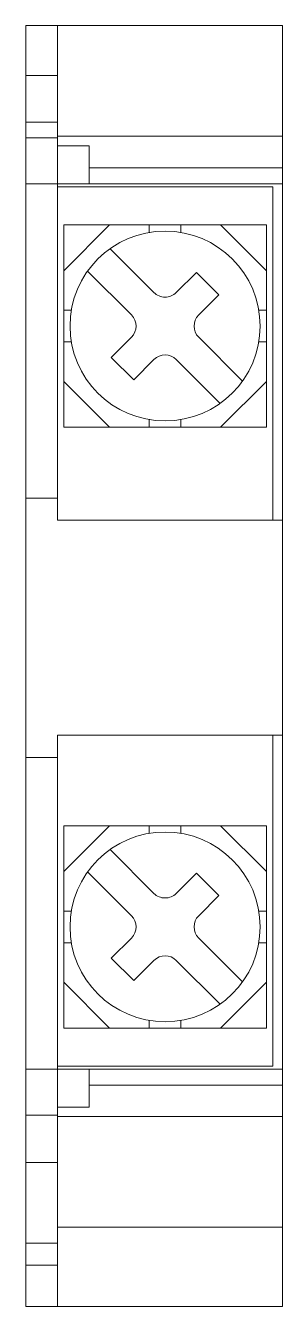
# Model space of a CAD drawing. Header units: inches. Extents: x 0 to 8.1, y 0 to 40.5.
import ezdxf

# ---------------------------------------------------------------- set-up
doc = ezdxf.new("R2010")
doc.units = ezdxf.units.IN
doc.layers.add('hw_VTP', color=7, linetype='Continuous', lineweight=13)

# ---------------------------------------------------------------- blocks, each defined once
blk = doc.blocks.new('CD_1P-15A')
at = {"layer": 'hw_VTP'}
for p, q in [((0, -20.25), (0, 20.25)), ((0, 20.25), (8.1, 20.25)), ((1, 4.61), (1, 20.25)), ((8.1, 20.25), (1, 20.25)), ((8.1, -20.25), (8.1, 20.25)), ((1, 18.673), (0, 18.673)), ((1, 17.194), (0, 17.194)), ((1, 16.701), (0, 16.701)), ((8.1, 16.75), (1, 16.75)), ((2, 16.45), (1, 16.45)), ((2, 16.45), (2, 15.25)), ((8.1, 15.75), (2, 15.75)), ((2, 15.25), (0, 15.25)), ((2, 15.25), (8.1, 15.25)), ((1.2, 7.55), (1.2, 13.95)), ((1.2, 13.95), (7.6, 13.95)), ((1.2, 12.5), (2.65, 13.95)), ((3.9, 13.708), (3.9, 13.95)), ((4.9, 13.95), (4.9, 13.708)), ((6.15, 13.95), (7.6, 12.5)), ((7.6, 7.55), (7.6, 13.95)), ((4.046, 11.811), (2.662, 13.195)), ((3.339, 11.104), (1.955, 12.488)), ((4.754, 11.811), (5.39, 12.447)), ((6.097, 11.74), (5.39, 12.447)), ((5.461, 11.104), (6.097, 11.74)), ((1.2, 11.25), (1.442, 11.25)), ((7.358, 11.25), (7.6, 11.25)), ((1.442, 10.25), (1.2, 10.25)), ((2.703, 9.76), (3.339, 10.396)), ((6.845, 9.012), (5.461, 10.396)), ((7.6, 10.25), (7.358, 10.25)), ((3.41, 9.053), (2.703, 9.76)), ((3.41, 9.053), (4.046, 9.689)), ((6.138, 8.305), (4.754, 9.689)), ((2.65, 7.55), (1.2, 9)), ((7.6, 9), (6.15, 7.55)), ((3.9, 7.55), (3.9, 7.792)), ((4.9, 7.792), (4.9, 7.55)), ((1.2, 7.55), (7.6, 7.55)), ((1, 5.31), (0, 5.31)), ((8.1, 4.61), (1, 4.61)), ((1, -20.25), (1, -2.19)), ((8.1, -2.19), (1, -2.19)), ((1, -2.89), (0, -2.89)), ((1.2, -11.45), (1.2, -5.05)), ((1.2, -5.05), (7.6, -5.05)), ((1.2, -6.5), (2.65, -5.05)), ((3.9, -5.292), (3.9, -5.05)), ((4.9, -5.05), (4.9, -5.292)), ((6.15, -5.05), (7.6, -6.5)), ((7.6, -11.45), (7.6, -5.05)), ((4.046, -7.189), (2.662, -5.805)), ((3.339, -7.896), (1.955, -6.512)), ((4.754, -7.189), (5.39, -6.553)), ((6.097, -7.26), (5.39, -6.553)), ((5.461, -7.896), (6.097, -7.26)), ((1.2, -7.75), (1.442, -7.75)), ((7.358, -7.75), (7.6, -7.75)), ((1.442, -8.75), (1.2, -8.75)), ((2.703, -9.24), (3.339, -8.604)), ((6.845, -9.988), (5.461, -8.604)), ((7.6, -8.75), (7.358, -8.75)), ((3.41, -9.947), (2.703, -9.24)), ((3.41, -9.947), (4.046, -9.311)), ((6.138, -10.695), (4.754, -9.311)), ((2.65, -11.45), (1.2, -10)), ((7.6, -10), (6.15, -11.45)), ((3.9, -11.45), (3.9, -11.208)), ((4.9, -11.208), (4.9, -11.45)), ((1.2, -11.45), (7.6, -11.45)), ((2, -12.75), (0, -12.75)), ((2, -13.95), (2, -12.75)), ((8.1, -12.75), (2, -12.75)), ((8.1, -13.25), (2, -13.25)), ((2, -13.95), (1, -13.95)), ((1, -14.201), (0, -14.201)), ((8.1, -14.25), (1, -14.25)), ((1, -15.701), (0, -15.701)), ((8.1, -17.75), (1, -17.75)), ((1, -18.25), (0, -18.25)), ((1, -18.95), (0, -18.95)), ((8.1, -20.25), (0, -20.25))]:
    blk.add_line(p, q, dxfattribs=at)
at = {"layer": 'hw_VTP', "color": 4}
for p, q in [((1, 15.15), (7.8, 15.15)), ((1, 4.61), (1, 15.15)), ((1, 15.069), (1, 4.61)), ((7.8, 4.61), (7.8, 15.15)), ((1, -12.65), (1, -2.19)), ((1, -12.65), (1, -2.19)), ((7.8, -12.65), (7.8, -2.19)), ((1, -12.65), (7.8, -12.65))]:
    blk.add_line(p, q, dxfattribs=at)
at = {"layer": 'hw_VTP'}
for centre in [(4.4, 10.75), (4.4, -8.25)]:
    blk.add_circle(centre, 3, dxfattribs=at)
for centre, start, end in [((4.4, 12.164), 225, 315), ((2.986, 10.75), 315, 45), ((5.814, 10.75), 135, 225), ((4.4, 9.336), 45, 135), ((4.4, -6.836), 225, 315), ((2.986, -8.25), 315, 45), ((5.814, -8.25), 135, 225), ((4.4, -9.664), 45, 135)]:
    blk.add_arc(centre, 0.5, start, end, dxfattribs=at)

msp = doc.modelspace()

# ---------------------------------------------------------------- block references
msp.add_blockref('CD_1P-15A', (0, 20.25))

doc.saveas('drawing.dxf')
